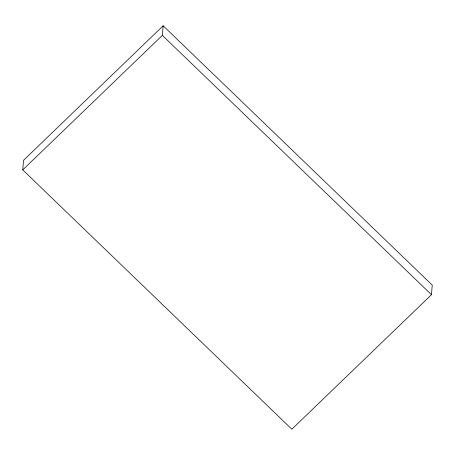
<?xml version="1.0" encoding="UTF-8"?>
<svg xmlns="http://www.w3.org/2000/svg" width="455" height="455" viewBox="0 0 455 455"><rect width="100%" height="100%" fill="white"/><g stroke="black" fill="none" stroke-linecap="round" stroke-linejoin="round"><path stroke-width="0.68" d="M22.75 169.88L23.541 160.296L163.152 25.776L432.25 285.12L431.459 294.703L291.848 429.224L22.75 169.88L162.361 35.359L163.152 25.776M162.361 35.359L431.459 294.703"/></g></svg>
